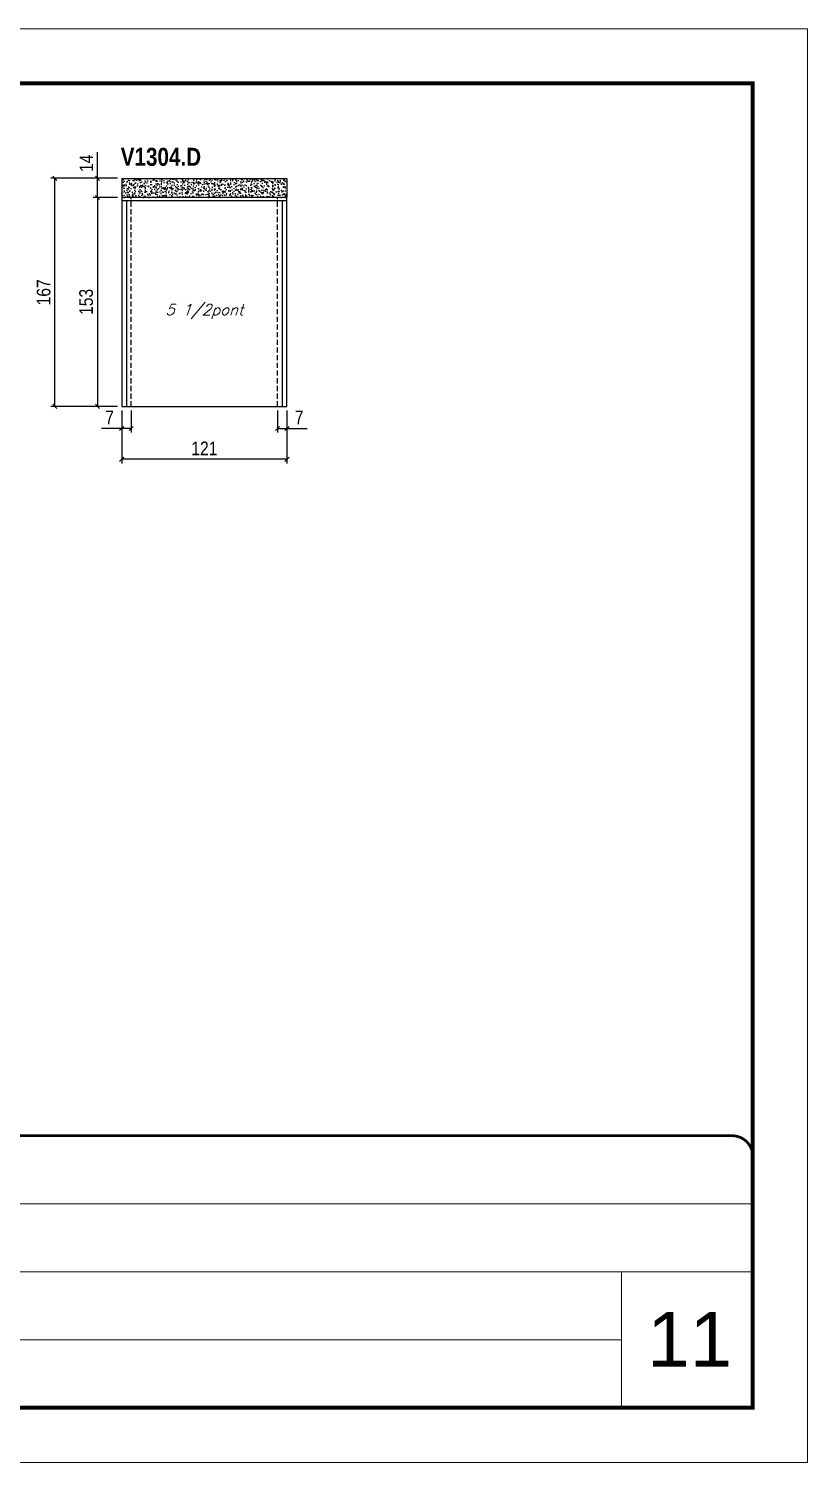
# Model space of a CAD drawing. Extents: x 3309 to 10384, y -2522 to 14608.
# Drawn here: x 7408 to 7978, y 11261 to 12311 of the extents above; entities that cross this region are included whole.
import ezdxf

# ---------------------------------------------------------------- set-up
doc = ezdxf.new("R2010")
doc.units = 0
for name, pattern in [('CONTINUO', [0]), ('DASHED', [0.75, 0.5, -0.25]), ('HIDDEN', [0.375, 0.25, -0.125])]:
    doc.linetypes.add(name, pattern=pattern)
for name, color, linetype, lineweight in [('CARIMBO', 255, 'Continuous', 9), ('Folhas', 255, 'Continuous', 9), ('SARRAFO DE PRESSAO', 251, 'DASHED', 9)]:
    doc.layers.add(name, color=color, linetype=linetype, lineweight=lineweight)
for name, color, linetype in [('COTA', 241, 'Continuous'), ('NOMENCLATURA', 7, 'Continuous'), ('Painéis', 200, 'Continuous'), ('SARR_2.2x7', 40, 'Continuous'), ('SARR_3.5x7', 81, 'Continuous'), ('texto', 7, 'Continuous')]:
    doc.layers.add(name, color=color, linetype=linetype)
doc.styles.add('ARIAL', font='arial.ttf')
doc.styles.add('COTA TECNICA', font='techl___.ttf', dxfattribs={"height": 10})
doc.styles.add('Romans', font='romans.shx')
doc.styles.add('TECNICA', font='techb___.ttf', dxfattribs={"height": 10})
doc.dimstyles.new('PAINEL', dxfattribs={"dimtxt": 10, "dimasz": 3, "dimexe": 3, "dimexo": 3, "dimgap": 3, "dimtad": 1, "dimdec": 1, "dimzin": 12, "dimdsep": 46, "dimtxsty": 'COTA TECNICA', "dimblk1": 'OBLIQUE', "dimblk2": 'OBLIQUE', "dimsah": 1, "dimcen": 0.9, "dimclrd": 4, "dimclre": 4, "dimclrt": 240, "dimadec": 1, "dimazin": 3, "dimtfac": 1, "dimtdec": 1, "dimtmove": 0, "dimatfit": 3, "dimfxl": 1, "dimtolj": 1, "dimtzin": 12, "dimarcsym": 0})

# ---------------------------------------------------------------- blocks, each defined once
blk = doc.blocks.new('9999999999')
at = {"color": 30, "linetype": 'CONTINUO'}
for p, q in [((98564.6, 34379.6), (99584, 34379.6)), ((98564.6, 34329.8), (99488, 34329.8)), ((99584, 34329.8), (99488, 34329.8)), ((99488, 34329.8), (99488, 34230.2)), ((98564.6, 34280), (99488, 34280))]:
    blk.add_line(p, q, dxfattribs=at)
at = {"color": 30, "linetype": 'CONTINUO', "const_width": 2}
blk.add_lwpolyline([(99584, 34230.2), (99584, 34414.4, 0.414214), (99569, 34429.4), (98229, 34429.4, 0.414214), (98214, 34414.4), (98214, 34245.2, 0.414214), (98229, 34230.2), (99584, 34230.2)], format="xyb", dxfattribs=at)
at = {"layer": 'Folhas'}
blk.add_lwpolyline([(98139, 34190.2), (99624, 34190.2), (99624, 35240.2), (98139, 35240.2)], close=True, dxfattribs=at)
at = {"layer": 'Folhas', "color": 30, "const_width": 3}
blk.add_lwpolyline([(98214, 34230.2), (99584, 34230.2), (99584, 35200.2), (98214, 35200.2)], close=True, dxfattribs=at)
blk = doc.blocks.new('_Oblique')
at = {"color": 0, "linetype": 'ByBlock', "lineweight": -2}
blk.add_line((-0.5, -0.5), (0.5, 0.5), dxfattribs=at)
blk = doc.blocks.new('*D227')
at = {"layer": 'COTA', "color": 4, "lineweight": -2, "transparency": 16777216}
for p, q in [((7475.9, 12031.1), (7475.9, 11992.3)), ((7596.9, 12031.1), (7596.9, 11992.3)), ((7596.9, 11995.3), (7475.9, 11995.3))]:
    blk.add_line(p, q, dxfattribs=at)
at = {"layer": 'Defpoints', "color": 0, "transparency": 16777216}
for p in [(7475.9, 12034.1), (7596.9, 12034.1), (7475.9, 11995.3)]:
    blk.add_point(p, dxfattribs=at)
at = {"layer": 'COTA', "color": 4, "lineweight": -2, "transparency": 16777216, "xscale": 3, "yscale": 3, "zscale": 3, "rotation": 180}
blk.add_blockref('_Oblique', (7475.9, 11995.3), dxfattribs=at)
at = {"layer": 'COTA', "color": 4, "lineweight": -2, "transparency": 16777216, "xscale": 3, "yscale": 3, "zscale": 3}
blk.add_blockref('_Oblique', (7596.9, 11995.3), dxfattribs=at)
at = {"layer": 'COTA', "color": 240, "transparency": 16777216, "insert": (7536.4, 12003.3), "char_height": 10, "attachment_point": 5, "style": 'COTA TECNICA'}
blk.add_mtext('\\A1;121', dxfattribs=at)
blk = doc.blocks.new('*D228')
at = {"layer": 'COTA', "color": 4, "lineweight": -2, "transparency": 16777216}
for p, q in [((7475.9, 12031.1), (7475.9, 12014.9)), ((7482.9, 12031.1), (7482.9, 12014.9)), ((7475.9, 12017.9), (7461.2, 12017.9)), ((7482.9, 12017.9), (7475.9, 12017.9))]:
    blk.add_line(p, q, dxfattribs=at)
at = {"layer": 'Defpoints', "color": 0, "transparency": 16777216}
for p in [(7475.9, 12034.1), (7482.9, 12034.1), (7475.9, 12017.9)]:
    blk.add_point(p, dxfattribs=at)
at = {"layer": 'COTA', "color": 4, "lineweight": -2, "transparency": 16777216, "xscale": 3, "yscale": 3, "zscale": 3, "rotation": 180}
blk.add_blockref('_Oblique', (7475.9, 12017.9), dxfattribs=at)
at = {"layer": 'COTA', "color": 4, "lineweight": -2, "transparency": 16777216, "xscale": 3, "yscale": 3, "zscale": 3}
blk.add_blockref('_Oblique', (7482.9, 12017.9), dxfattribs=at)
at = {"layer": 'COTA', "color": 240, "transparency": 16777216, "insert": (7467, 12026), "char_height": 10, "attachment_point": 5, "style": 'COTA TECNICA'}
blk.add_mtext('\\A1;7', dxfattribs=at)
blk = doc.blocks.new('*D229')
at = {"layer": 'COTA', "color": 4, "lineweight": -2, "transparency": 16777216}
for p, q in [((7589.9, 12031.1), (7589.9, 12014.9)), ((7596.9, 12031.1), (7596.9, 12014.9)), ((7589.9, 12017.9), (7596.9, 12017.9)), ((7596.9, 12017.9), (7611.6, 12017.9))]:
    blk.add_line(p, q, dxfattribs=at)
at = {"layer": 'Defpoints', "color": 0, "transparency": 16777216}
for p in [(7589.9, 12034.1), (7596.9, 12034.1), (7596.9, 12017.9)]:
    blk.add_point(p, dxfattribs=at)
at = {"layer": 'COTA', "color": 4, "lineweight": -2, "transparency": 16777216, "xscale": 3, "yscale": 3, "zscale": 3, "rotation": 180}
blk.add_blockref('_Oblique', (7589.9, 12017.9), dxfattribs=at)
at = {"layer": 'COTA', "color": 4, "lineweight": -2, "transparency": 16777216, "xscale": 3, "yscale": 3, "zscale": 3}
blk.add_blockref('_Oblique', (7596.9, 12017.9), dxfattribs=at)
at = {"layer": 'COTA', "color": 240, "transparency": 16777216, "insert": (7605.8, 12026), "char_height": 10, "attachment_point": 5, "style": 'COTA TECNICA'}
blk.add_mtext('\\A1;7', dxfattribs=at)
blk = doc.blocks.new('*D230')
at = {"layer": 'COTA', "color": 4, "lineweight": -2, "transparency": 16777216}
for p, q in [((7472.9, 12187.1), (7455.1, 12187.1)), ((7458.1, 12187.1), (7458.1, 12034.1)), ((7472.9, 12034.1), (7455.1, 12034.1))]:
    blk.add_line(p, q, dxfattribs=at)
at = {"layer": 'Defpoints', "color": 0, "transparency": 16777216}
for p in [(7475.9, 12187.1), (7458.1, 12034.1), (7475.9, 12034.1)]:
    blk.add_point(p, dxfattribs=at)
at = {"layer": 'COTA', "color": 4, "lineweight": -2, "transparency": 16777216, "xscale": 3, "yscale": 3, "zscale": 3}
for p, rotation in [((7458.1, 12187.1), 90), ((7458.1, 12034.1), 270)]:
    blk.add_blockref('_Oblique', p, dxfattribs=dict(at, rotation=rotation))
at = {"layer": 'COTA', "color": 240, "transparency": 16777216, "insert": (7449.9, 12110.6), "char_height": 10, "attachment_point": 5, "rotation": 90, "style": 'COTA TECNICA'}
blk.add_mtext('\\A1;153', dxfattribs=at)
blk = doc.blocks.new('*D231')
at = {"layer": 'COTA', "color": 4, "lineweight": -2, "transparency": 16777216}
for p, q in [((7458.1, 12201.1), (7458.1, 12220.2)), ((7472.9, 12201.1), (7455.1, 12201.1)), ((7458.1, 12187.1), (7458.1, 12201.1)), ((7472.9, 12187.1), (7455.1, 12187.1))]:
    blk.add_line(p, q, dxfattribs=at)
at = {"layer": 'Defpoints', "color": 0, "transparency": 16777216}
for p in [(7458.1, 12201.1), (7475.9, 12201.1), (7475.9, 12187.1)]:
    blk.add_point(p, dxfattribs=at)
at = {"layer": 'COTA', "color": 4, "lineweight": -2, "transparency": 16777216, "xscale": 3, "yscale": 3, "zscale": 3}
for p, rotation in [((7458.1, 12201.1), 90), ((7458.1, 12187.1), 270)]:
    blk.add_blockref('_Oblique', p, dxfattribs=dict(at, rotation=rotation))
at = {"layer": 'COTA', "color": 240, "transparency": 16777216, "insert": (7450, 12212.1), "char_height": 10, "attachment_point": 5, "rotation": 90, "style": 'COTA TECNICA'}
blk.add_mtext('\\A1;14', dxfattribs=at)
blk = doc.blocks.new('*D232')
at = {"layer": 'COTA', "color": 4, "lineweight": -2, "transparency": 16777216}
for p, q in [((7472.9, 12201.1), (7423.9, 12201.1)), ((7426.9, 12034.1), (7426.9, 12201.1)), ((7472.9, 12034.1), (7423.9, 12034.1))]:
    blk.add_line(p, q, dxfattribs=at)
at = {"layer": 'Defpoints', "color": 0, "transparency": 16777216}
for p in [(7426.9, 12201.1), (7475.9, 12201.1), (7475.9, 12034.1)]:
    blk.add_point(p, dxfattribs=at)
at = {"layer": 'COTA', "color": 4, "lineweight": -2, "transparency": 16777216, "xscale": 3, "yscale": 3, "zscale": 3}
for p, rotation in [((7426.9, 12201.1), 90), ((7426.9, 12034.1), 270)]:
    blk.add_blockref('_Oblique', p, dxfattribs=dict(at, rotation=rotation))
at = {"layer": 'COTA', "color": 240, "transparency": 16777216, "insert": (7418.8, 12117.6), "char_height": 10, "attachment_point": 5, "rotation": 90, "style": 'COTA TECNICA'}
blk.add_mtext('\\A1;167', dxfattribs=at)

msp = doc.modelspace()

# ---------------------------------------------------------------- hatches: boundary and pattern name
at = {"layer": 'COTA'}
h = msp.add_hatch(dxfattribs=at)
h.set_pattern_fill('AR-CONC', color=256, scale=0.03)
h.set_pattern_definition([(50, (0, -23.449), (5.46554, -0.4781726), [0.5715, -6.2865]), (355, (0, -23.449), (-1.0573026, 5.7317054), [0.4572, -5.0292175]), (100.451445, (0.4555, -23.489), (4.4082374, 5.2535326), [0.4857003, -5.3427073]), (46.1842, (0, -21.925), (8.1323712, -1.2612698), [0.85725, -9.42975]), (96.63556, (0.678, -22.03), (7.122124, 7.4227837), [0.7285507, -8.0140682]), (351.18415, (0, -21.925), (7.122124, 7.4227837), [0.685799, -7.543792]), (21, (0.762, -22.306), (4.5484317, -3.067956), [0.5715, -6.2865]), (326, (0.762, -22.306), (1.8540609, 5.525639), [0.4572, -5.0292]), (71.451445, (1.141, -22.562), (6.4024926, 2.457683), [0.4857003, -5.3426981]), (37.5, (0, -23.449), (0.0926581, 2.53665117), [0, -4.96824, 0, -5.1054, 0, -5.04825]), (7.5, (0, -23.449), (2.0045899, 3.00541724), [0, -2.91084, 0, -4.85394, 0, -1.92405]), (327.5, (-1.6993, -23.449), (4.06771786, -0.17186232), [0, -1.905, 0, -5.9436, 0, -7.8867]), (317.5, (-2.4613, -23.449), (4.4438754, 0.7627947), [0, -2.4765, 0, -3.94716, 0, -5.6007])])
h.paths.add_polyline_path([(7596.9, 12187.08), (7596.9, 12201.08), (7475.9, 12201.08), (7475.9, 12187.08)])

# ---------------------------------------------------------------- linework, layer by layer
for p, q in [((7475.9, 12201.08), (7475.9, 12187.08)), ((7475.9, 12201.08), (7596.9, 12201.08)), ((7596.9, 12201.08), (7596.9, 12187.08))]:
    msp.add_line(p, q, dxfattribs=at)
at = {"layer": 'Painéis', "linetype": 'ByBlock'}
for p, q in [((7596.9, 12187.08), (7475.9, 12187.08)), ((7475.9, 12187.08), (7475.9, 12034.08)), ((7596.9, 12034.08), (7596.9, 12187.08)), ((7475.9, 12034.08), (7596.9, 12034.08))]:
    msp.add_line(p, q, dxfattribs=at)
at = {"layer": 'SARR_2.2x7', "linetype": 'Continuous'}
msp.add_line((7475.9, 12184.88), (7596.9, 12184.88), dxfattribs=at)
at = {"layer": 'SARR_2.2x7', "linetype": 'HIDDEN', "ltscale": 15}
for p, q in [((7482.9, 12034.08), (7482.9, 12187.08)), ((7589.9, 12034.08), (7589.9, 12187.08))]:
    msp.add_line(p, q, dxfattribs=at)
at = {"layer": 'SARR_3.5x7'}
for p, q in [((7479.4, 12184.88), (7479.4, 12034.08)), ((7593.4, 12184.88), (7593.4, 12034.08))]:
    msp.add_line(p, q, dxfattribs=at)

# ---------------------------------------------------------------- block references
at = {"layer": 'SARRAFO DE PRESSAO', "color": 6, "linetype": 'ByBlock'}
msp.add_blockref('9999999999', (-91646.11, -22929.5), dxfattribs=at)

# ---------------------------------------------------------------- texts
at = {"layer": 'CARIMBO', "style": 'ARIAL'}
msp.add_text('11', height=40, dxfattribs=at).set_placement((7860.73, 11330.85))
at = {"layer": 'NOMENCLATURA', "style": 'TECNICA'}
msp.add_text('V1304.D', height=13.2, dxfattribs=at).set_placement((7475.18, 12210.27))
at = {"layer": 'texto', "color": 2, "insert": (7536.4, 12103.58), "char_height": 8, "attachment_point": 5, "style": 'Romans'}
msp.add_mtext('{\\Q19;\\C256;5 1/2pont}', dxfattribs=at)

# ---------------------------------------------------------------- dimensions: what is measured, and where the dimension line sits
at = {"layer": 'COTA'}
for base, p1, p2, angle, picture, middle in [((7458.1, 12201.08), (7475.9, 12187.08), (7475.9, 12201.08), 90, '*D231', (7450.03, 12212.14)), ((7426.93, 12201.08), (7475.9, 12034.08), (7475.9, 12201.08), 90, '*D232', (7418.83, 12117.58)), ((7458.1, 12034.08), (7475.9, 12187.08), (7475.9, 12034.08), 90, '*D230', (7449.88, 12110.58)), ((7475.9, 11995.26), (7596.9, 12034.08), (7475.9, 12034.08), 180, '*D227', (7536.4, 12003.32)), ((7596.9, 12017.95), (7589.9, 12034.08), (7596.9, 12034.08), 180, '*D229', (7605.76, 12026.02))]:
    dim = msp.add_linear_dim(base=base, p1=p1, p2=p2, angle=angle, dimstyle='PAINEL', dxfattribs=at)
    dim.commit()
    dim.dimension.update_dxf_attribs({"geometry": picture, "text_midpoint": middle})
dim = msp.add_linear_dim(base=(7475.9, 12017.95), p1=(7482.9, 12034.08), p2=(7475.9, 12034.08), dimstyle='PAINEL', dxfattribs=at)
dim.commit()
dim.dimension.update_dxf_attribs({"geometry": '*D228', "text_midpoint": (7467.03, 12026.02)})

doc.saveas('drawing.dxf')
